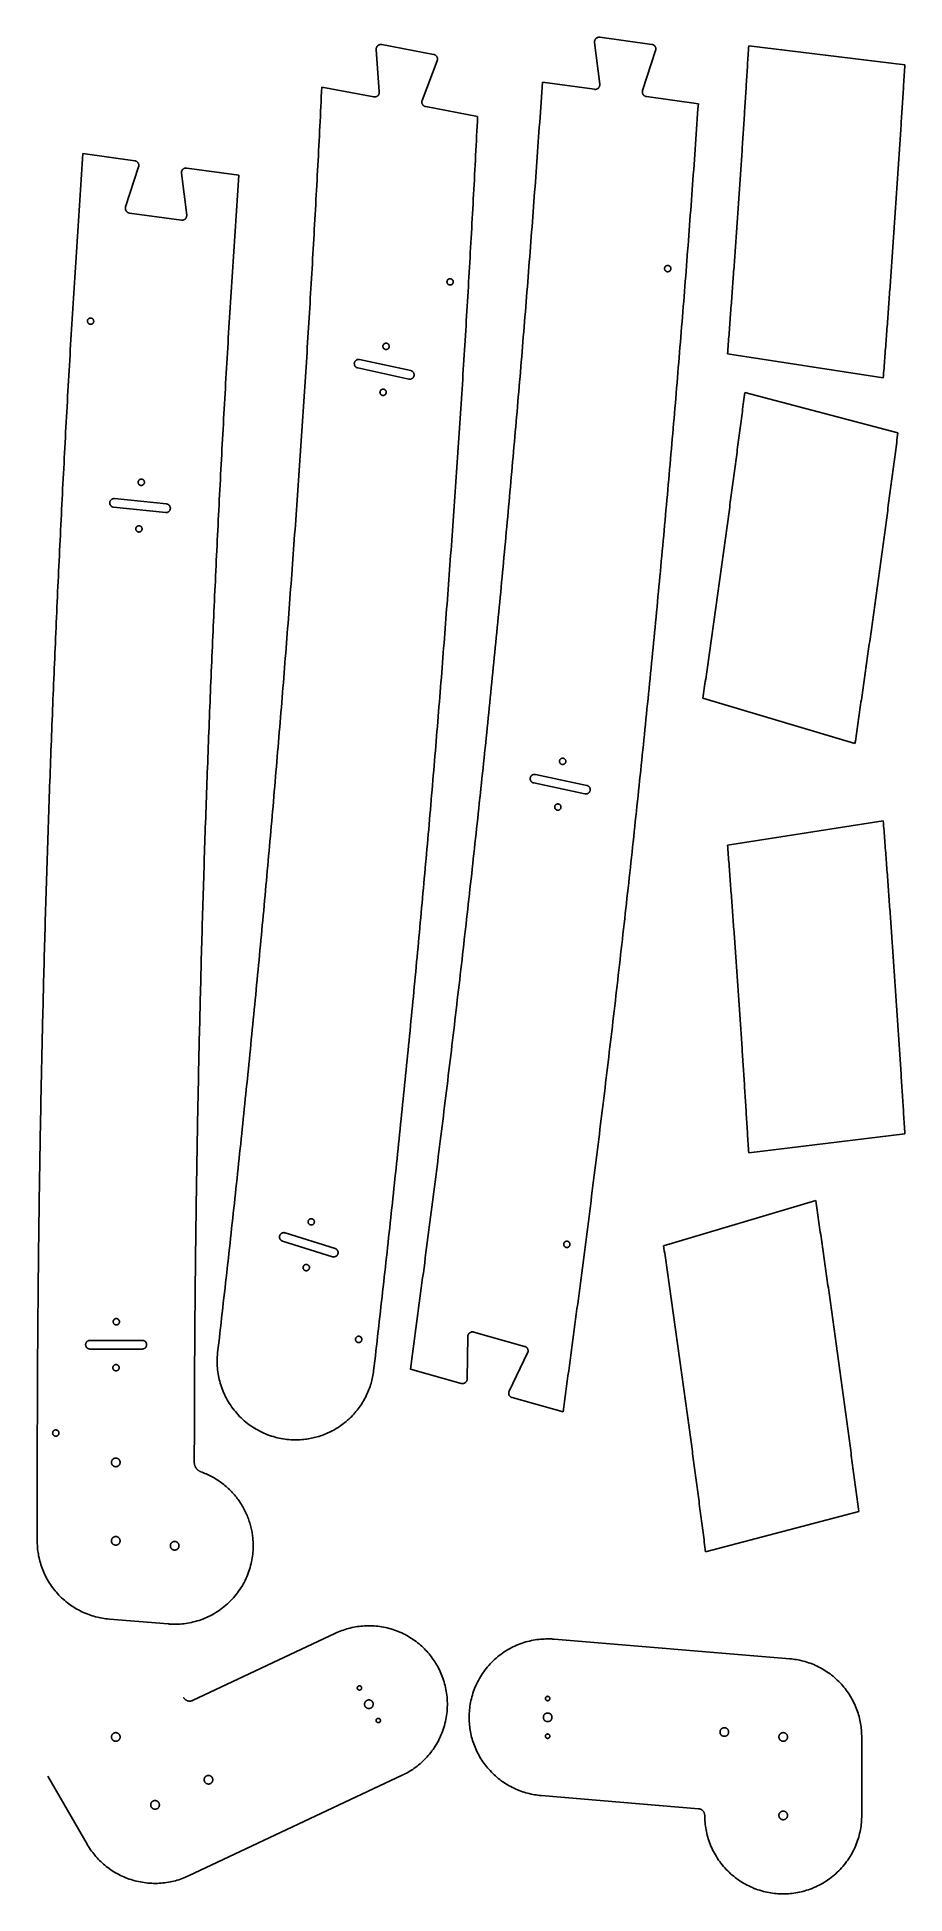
# Model space of a CAD drawing. Header units: millimetres. Extents: x 50 to 1155, y -2400 to -33.
import ezdxf

# ---------------------------------------------------------------- set-up
doc = ezdxf.new("R2010")
doc.units = ezdxf.units.MM
doc.layers.get('0').update_dxf_attribs({"true_color": 0x000000})

msp = doc.modelspace()

# ---------------------------------------------------------------- linework, layer by layer
at = {"color": 18, "true_color": 0x000000}
for p, q in [((488.7, -42.8), (554.8, -55.3)), ((766.3, -93.2), (759.7, -40)), ((766.5, -33.3), (832.7, -42.5)), ((956, -44.4), (1154.9, -68.6)), ((485.6, -103.1), (481.6, -49.2)), ((559.3, -63.4), (540.2, -113.9)), ((837.5, -50.3), (820.9, -101.2)), ((693.4, -90.7), (759.6, -99.8)), ((412.4, -96.9), (478.5, -109.4)), ((825.7, -109), (891.9, -118.2)), ((544.7, -121.9), (610.8, -134.4)), ((174.3, -191), (108.1, -181.8)), ((162.5, -249.7), (179.1, -198.8)), ((233.7, -206.8), (240.3, -260)), ((306.6, -209.3), (240.4, -200.2)), ((233.5, -266.7), (167.3, -257.5)), ((460.5, -444.2), (525.6, -458.4)), ((929.1, -436.9), (1127.4, -467.6)), ((523.3, -469.1), (458.1, -455)), ((951.1, -486.1), (1146.1, -537.5)), ((213.6, -639.2), (147.3, -632.5)), ((148.4, -621.5), (214.7, -628.3)), ((1091.4, -933.8), (897.7, -875.9)), ((747.5, -997.9), (682.3, -984)), ((684.6, -973.2), (749.8, -987.1)), ((929.1, -1063.1), (1127.4, -1032.4)), ((956, -1455.6), (1154.9, -1431.4)), ((1041.4, -1516.3), (847.7, -1574.1)), ((365.6, -1557.4), (429.2, -1577.3)), ((425.9, -1587.8), (362.3, -1567.9)), ((117.1, -1694.5), (183.8, -1694.5)), ((597.6, -1743.6), (598.3, -1689.6)), ((605.9, -1683.9), (670.7, -1702.1)), ((183.8, -1705.5), (117.1, -1705.5)), ((674.5, -1710.5), (651, -1759.2)), ((525.2, -1731.1), (590, -1749.3)), ((654.8, -1767.5), (719.6, -1785.7)), ((50, -1850), (49.9, -1949.9)), ((901.1, -1963.9), (1096.1, -1912.5)), ((216.8, -2055.9), (141.8, -2049.7)), ((429.7, -2067.8), (247.8, -2153.5)), ((1008.3, -2100.3), (708.3, -2075.3)), ((1100, -2300), (1100, -2200)), ((63.4, -2250), (113.4, -2336.6)), ((242.6, -2377.1), (514.9, -2248.7)), ((691.7, -2274.7), (892, -2291.4))]:
    msp.add_line(p, q, dxfattribs=at)
for points, weights in [([(487, -42.8), (481.1, -43.3), (481.6, -49.2)], [1, 0.709387308829, 0.995474458043]), ([(488.7, -42.8), (487.9, -42.7), (487, -42.8)], [0.911892064286, 0.945984451172, 1]), ([(766.5, -33.3), (766.1, -33.3), (765.7, -33.3)], [0.94971058671, 0.972220552611, 1]), ([(943.4, -240.7), (950.1, -142.5), (956, -44.4)], [0.973437653071, 0.974914676231, 0.97640989692]), ([(1141.9, -268.2), (1148.8, -168.4), (1154.9, -68.6)], [0.973232375064, 0.974720312545, 0.976226749164]), ([(525.2, -1731.1), (637.1, -913.7), (693.4, -90.7)], [0.950252802251, 0.961223605292, 0.973439074845]), ([(279.7, -1710.1), (372.9, -905.7), (412.4, -96.9)], [0.930344261405, 0.939725669299, 0.950253187572]), ([(719.6, -1785.7), (834.3, -954.9), (891.9, -118.2)], [0.949891351621, 0.960929597747, 0.973232588074]), ([(478.4, -1733.1), (570.8, -935.9), (610.8, -134.4)], [0.930343920196, 0.939564032173, 0.949891187757]), ([(108.1, -181.8), (50.6, -1014.9), (50, -1850)], [0.973232342423, 0.985798894383, 0.99968496181]), ([(306.6, -209.3), (250.6, -1028.7), (250, -1850)], [0.973438916847, 0.985911766563, 0.999682287356]), ([(929.1, -436.9), (936.6, -338.8), (943.4, -240.7)], [0.970512898707, 0.971967445326, 0.973440081161]), ([(233.5, -266.7), (233.9, -266.7), (234.3, -266.7)], [0.94971058671, 0.972220552611, 1]), ([(1127.4, -467.6), (1135.1, -367.9), (1141.9, -268.2)], [0.970284055609, 0.971749087179, 0.97323250567]), ([(458.8, -444.1), (459.6, -444), (460.5, -444.2)], [1, 0.940827402874, 0.90556383488]), ([(925.2, -681.1), (938.5, -583.6), (951.1, -486.1)], [0.950252169961, 0.951547208544, 0.952859590935]), ([(1119.6, -735.7), (1133.2, -636.7), (1146.1, -537.5)], [0.949890904381, 0.951193658174, 0.952514028857]), ([(214, -639.3), (213.8, -639.3), (213.6, -639.2)], [1, 0.984291197738, 0.970267422323]), ([(897.7, -875.9), (911.9, -778.6), (925.2, -681.1)], [0.947688884237, 0.948963275251, 0.950254918763]), ([(1091.4, -933.8), (1105.9, -834.8), (1119.6, -735.7)], [0.947309673296, 0.948591359393, 0.949890566655]), ([(683.3, -973), (684, -973), (684.6, -973.2)], [1, 0.951259365937, 0.918740680736]), ([(1127.4, -1032.4), (1135.1, -1132.1), (1141.9, -1231.8)], [0.970284055609, 0.971749087179, 0.97323250567]), ([(929.1, -1063.1), (936.6, -1161.2), (943.4, -1259.3)], [0.970512898707, 0.971967445326, 0.973440081161]), ([(1141.9, -1231.8), (1148.8, -1331.6), (1154.9, -1431.4)], [0.973232375064, 0.974720312545, 0.976226749164]), ([(943.4, -1259.3), (950.1, -1357.5), (956, -1455.6)], [0.973437653071, 0.974914676231, 0.97640989692]), ([(1041.4, -1516.3), (1055.9, -1615.2), (1069.6, -1714.3)], [0.947309673296, 0.948591359393, 0.949890566655]), ([(363.5, -1557.2), (364.6, -1557.1), (365.6, -1557.4)], [1, 0.926802295684, 0.890190647807]), ([(847.7, -1574.1), (861.9, -1671.4), (875.2, -1768.9)], [0.947688884237, 0.948963275251, 0.950254918763]), ([(604.3, -1683.7), (598.3, -1683.7), (598.3, -1689.6)], [1, 0.709387308829, 0.995474458043]), ([(605.9, -1683.9), (605.1, -1683.7), (604.3, -1683.7)], [0.911892064286, 0.945984451172, 1]), ([(1069.6, -1714.3), (1083.2, -1813.3), (1096.1, -1912.5)], [0.949890904381, 0.951193658174, 0.952514028857]), ([(875.2, -1768.9), (888.5, -1866.4), (901.1, -1963.9)], [0.950252169961, 0.951547208544, 0.952859590935]), ([(216.8, -2055.9), (220.9, -2056.3), (225, -2056.3)], [0.968443212913, 0.983265475358, 1]), ([(558.9, -2108.3), (512.9, -2028.6), (429.7, -2067.8)], [1, 0.72404489018, 0.968082854589]), ([(708.3, -2075.3), (704.2, -2075), (700, -2075)], [0.96808288404, 0.983061907658, 1])]:
    msp.add_rational_spline(points, weights, degree=2, dxfattribs=at)
for points, weights, knots in [([(765.7, -33.3), (759.7, -33.3), (759.7, -39.3), (759.7, -39.6), (759.7, -40)], [1, 0.707106781187, 1, 0.974773251783, 0.953892038285], [-6.283185, -6.283185, -6.283185, -4.712389, -4.712389, -4.577097, -4.577097, -4.577097]), ([(837.5, -50.3), (837.8, -49.4), (837.8, -48.4), (837.8, -43.2), (832.7, -42.5)], [0.902266872488, 0.938015951861, 1, 0.734893387589, 0.949698985019], [-1.903219, -1.903219, -1.903219, -1.570796, -1.570796, -0.149021, -0.149021, -0.149021]), ([(559.3, -63.4), (559.8, -62.1), (559.7, -60.7), (559.3, -56.2), (554.8, -55.3)], [0.878179316628, 0.913606561794, 1, 0.761128562605, 0.911884197043], [-2.034127, -2.034127, -2.034127, -1.570796, -1.570796, -0.289721, -0.289721, -0.289721]), ([(759.6, -99.8), (760, -99.9), (760.4, -99.9), (766.4, -99.9), (766.4, -93.9), (766.4, -93.5), (766.3, -93.2)], [0.949778591782, 0.972262507571, 1, 0.707106781187, 1, 0.975110984867, 0.954451928193], [-3.29035, -3.29035, -3.29035, -3.141593, -3.141593, -1.570796, -1.570796, -1.437316, -1.437316, -1.437316]), ([(478.5, -109.4), (479.3, -109.6), (480.2, -109.5), (486.1, -109), (485.6, -103.1)], [0.911928313763, 0.94601316332, 1, 0.709739305089, 0.994782274438], [-3.431126, -3.431126, -3.431126, -3.141593, -3.141593, -1.584915, -1.584915, -1.584915]), ([(540.2, -113.9), (539.7, -115.2), (539.8, -116.5), (540.2, -121.1), (544.7, -121.9)], [0.878172484018, 0.913598230161, 1, 0.761157358474, 0.911847855627], [-5.175765, -5.175765, -5.175765, -4.712389, -4.712389, -3.431468, -3.431468, -3.431468]), ([(820.9, -101.2), (820.6, -102.1), (820.6, -103.1), (820.6, -108.3), (825.7, -109)], [0.902266872488, 0.938015951861, 1, 0.734893387589, 0.949698985019], [-5.044812, -5.044812, -5.044812, -4.712389, -4.712389, -3.290613, -3.290613, -3.290613]), ([(179.1, -198.8), (179.4, -197.9), (179.4, -196.9), (179.4, -191.7), (174.3, -191)], [0.902266872488, 0.938015951861, 1, 0.734893387589, 0.949698985019], [-5.044812, -5.044812, -5.044812, -4.712389, -4.712389, -3.290613, -3.290613, -3.290613]), ([(240.4, -200.2), (240, -200.1), (239.6, -200.1), (233.6, -200.1), (233.6, -206.1), (233.6, -206.5), (233.7, -206.8)], [0.949778591782, 0.972262507571, 1, 0.707106781187, 1, 0.975110984867, 0.954451928193], [-3.29035, -3.29035, -3.29035, -3.141593, -3.141593, -1.570796, -1.570796, -1.437316, -1.437316, -1.437316]), ([(162.5, -249.7), (162.2, -250.6), (162.2, -251.6), (162.2, -256.8), (167.3, -257.5)], [0.902266872488, 0.938015951861, 1, 0.734893387589, 0.949698985019], [-1.903219, -1.903219, -1.903219, -1.570796, -1.570796, -0.149021, -0.149021, -0.149021]), ([(234.3, -266.7), (240.3, -266.7), (240.3, -260.7), (240.3, -260.4), (240.3, -260)], [1, 0.707106781187, 1, 0.974773251783, 0.953892038285], [-6.283185, -6.283185, -6.283185, -4.712389, -4.712389, -4.577097, -4.577097, -4.577097]), ([(852.9, -324.3), (856.9, -324.3), (856.9, -328.3), (856.9, -332.3), (852.9, -332.3), (848.9, -332.3), (848.9, -328.3), (848.9, -324.3), (852.9, -324.3)], [1, 0.707106781187, 1, 0.707106781187, 1, 0.707106781187, 1, 0.707106781187, 1], [0, 0, 0, 1.570796, 1.570796, 3.141593, 3.141593, 4.712389, 4.712389, 6.283185, 6.283185, 6.283185]), ([(575.4, -341.2), (579.4, -340.9), (579.8, -344.9), (580.1, -348.9), (576.1, -349.2), (572.1, -349.6), (571.8, -345.6), (571.5, -341.6), (575.4, -341.2)], [1, 0.707106781187, 1, 0.707106781187, 1, 0.707106781187, 1, 0.707106781187, 1], [0, 0, 0, 1.570796, 1.570796, 3.141593, 3.141593, 4.712389, 4.712389, 6.283185, 6.283185, 6.283185]), ([(117.9, -399.3), (113.9, -399.3), (113.9, -395.3), (113.9, -391.3), (117.9, -391.3), (121.9, -391.3), (121.9, -395.3), (121.9, -399.3), (117.9, -399.3)], [1, 0.707106781187, 1, 0.707106781187, 1, 0.707106781187, 1, 0.707106781187, 1], [0, 0, 0, 1.570796, 1.570796, 3.141593, 3.141593, 4.712389, 4.712389, 6.283185, 6.283185, 6.283185]), ([(493.9, -423.4), (497.8, -423.1), (498.2, -427.1), (498.5, -431.1), (494.6, -431.4), (490.6, -431.8), (490.2, -427.8), (489.9, -423.8), (493.9, -423.4)], [1, 0.707106781187, 1, 0.707106781187, 1, 0.707106781187, 1, 0.707106781187, 1], [0, 0, 0, 1.570796, 1.570796, 3.141593, 3.141593, 4.712389, 4.712389, 6.283185, 6.283185, 6.283185]), ([(458.1, -455), (454.2, -454.1), (453.8, -450.1), (453.3, -444.6), (458.8, -444.1)], [0.90556383488, 0.766279378313, 1, 0.707106781187, 1], [3.458937, 3.458937, 3.458937, 4.712389, 4.712389, 6.283185, 6.283185, 6.283185]), ([(525.6, -458.4), (529.6, -459.2), (529.9, -463.3), (530.4, -468.8), (524.9, -469.2), (524.1, -469.3), (523.3, -469.1)], [0.90556383488, 0.766279378313, 1, 0.707106781187, 1, 0.940827402874, 0.90556383488], [0.317345, 0.317345, 0.317345, 1.570796, 1.570796, 3.141593, 3.141593, 3.458937, 3.458937, 3.458937]), ([(490.1, -482), (494.1, -481.6), (494.5, -485.6), (494.8, -489.6), (490.8, -490), (486.9, -490.3), (486.5, -486.3), (486.2, -482.3), (490.1, -482)], [1, 0.707106781187, 1, 0.707106781187, 1, 0.707106781187, 1, 0.707106781187, 1], [0, 0, 0, 1.570796, 1.570796, 3.141593, 3.141593, 4.712389, 4.712389, 6.283185, 6.283185, 6.283185]), ([(182.5, -604.7), (178.5, -604.7), (178.5, -600.7), (178.5, -596.7), (182.5, -596.7), (186.5, -596.7), (186.5, -600.7), (186.5, -604.7), (182.5, -604.7)], [1, 0.707106781187, 1, 0.707106781187, 1, 0.707106781187, 1, 0.707106781187, 1], [0, 0, 0, 1.570796, 1.570796, 3.141593, 3.141593, 4.712389, 4.712389, 6.283185, 6.283185, 6.283185]), ([(147.3, -632.5), (142.3, -632), (142.3, -627), (142.3, -621.5), (147.8, -621.5), (148.1, -621.5), (148.4, -621.5)], [0.961692807751, 0.727709634348, 1, 0.707106781187, 1, 0.979397146839, 0.961692807751], [0.110494, 0.110494, 0.110494, 1.570796, 1.570796, 3.141593, 3.141593, 3.252086, 3.252086, 3.252086]), ([(214.7, -628.3), (219.5, -628.9), (219.5, -633.8), (219.5, -639.3), (214, -639.3)], [0.953454696834, 0.732597995615, 1, 0.707106781187, 1], [3.278303, 3.278303, 3.278303, 4.712389, 4.712389, 6.283185, 6.283185, 6.283185]), ([(179.5, -664.1), (175.5, -664.1), (175.5, -660.1), (175.5, -656.1), (179.5, -656.1), (183.5, -656.1), (183.5, -660.1), (183.5, -664.1), (179.5, -664.1)], [1, 0.707106781187, 1, 0.707106781187, 1, 0.707106781187, 1, 0.707106781187, 1], [0, 0, 0, 1.570796, 1.570796, 3.141593, 3.141593, 4.712389, 4.712389, 6.283185, 6.283185, 6.283185]), ([(719.1, -952.4), (723.1, -952.4), (723.1, -956.4), (723.1, -960.4), (719.1, -960.4), (715.1, -960.4), (715.1, -956.4), (715.1, -952.4), (719.1, -952.4)], [1, 0.707106781187, 1, 0.707106781187, 1, 0.707106781187, 1, 0.707106781187, 1], [0, 0, 0, 1.570796, 1.570796, 3.141593, 3.141593, 4.712389, 4.712389, 6.283185, 6.283185, 6.283185]), ([(682.3, -984), (677.8, -983.2), (677.8, -978.5), (677.8, -973), (683.3, -973)], [0.938203389999, 0.742212897513, 1, 0.707106781187, 1], [3.329868, 3.329868, 3.329868, 4.712389, 4.712389, 6.283185, 6.283185, 6.283185]), ([(749.8, -987.1), (754.2, -988.1), (754.2, -992.5), (754.2, -998), (748.7, -998), (748.1, -998), (747.5, -997.9)], [0.928155838438, 0.749029347712, 1, 0.707106781187, 1, 0.958077433475, 0.928155838438], [0.224832, 0.224832, 0.224832, 1.570796, 1.570796, 3.141593, 3.141593, 3.366425, 3.366425, 3.366425]), ([(713, -1010.7), (717, -1010.7), (717, -1014.7), (717, -1018.7), (713, -1018.7), (709, -1018.7), (709, -1014.7), (709, -1010.7), (713, -1010.7)], [1, 0.707106781187, 1, 0.707106781187, 1, 0.707106781187, 1, 0.707106781187, 1], [0, 0, 0, 1.570796, 1.570796, 3.141593, 3.141593, 4.712389, 4.712389, 6.283185, 6.283185, 6.283185]), ([(362.3, -1567.9), (358.9, -1566.7), (358.5, -1563.1), (358.1, -1557.6), (363.5, -1557.2)], [0.885256074436, 0.785415658331, 1, 0.707106781187, 1], [3.561566, 3.561566, 3.561566, 4.712389, 4.712389, 6.283185, 6.283185, 6.283185]), ([(398.6, -1539.4), (402.5, -1539.1), (402.9, -1543.1), (403.2, -1547), (399.3, -1547.4), (395.3, -1547.7), (394.9, -1543.8), (394.6, -1539.8), (398.6, -1539.4)], [1, 0.707106781187, 1, 0.707106781187, 1, 0.707106781187, 1, 0.707106781187, 1], [0, 0, 0, 1.570796, 1.570796, 3.141593, 3.141593, 4.712389, 4.712389, 6.283185, 6.283185, 6.283185]), ([(429.2, -1577.3), (432.8, -1578.4), (433.1, -1582.1), (433.6, -1587.5), (428.1, -1588), (427, -1588.1), (425.9, -1587.8)], [0.889666988795, 0.780829845506, 1, 0.707106781187, 1, 0.922183027372, 0.885715467022], [0.395379, 0.395379, 0.395379, 1.570796, 1.570796, 3.141593, 3.141593, 3.558928, 3.558928, 3.558928]), ([(724.4, -1568.1), (728.4, -1568.1), (728.4, -1572.1), (728.4, -1576.1), (724.4, -1576.1), (720.4, -1576.1), (720.4, -1572.1), (720.4, -1568.1), (724.4, -1568.1)], [1, 0.707106781187, 1, 0.707106781187, 1, 0.707106781187, 1, 0.707106781187, 1], [0, 0, 0, 1.570796, 1.570796, 3.141593, 3.141593, 4.712389, 4.712389, 6.283185, 6.283185, 6.283185]), ([(392.2, -1597.7), (396.2, -1597.4), (396.6, -1601.4), (396.9, -1605.4), (392.9, -1605.7), (388.9, -1606.1), (388.6, -1602.1), (388.2, -1598.1), (392.2, -1597.7)], [1, 0.707106781187, 1, 0.707106781187, 1, 0.707106781187, 1, 0.707106781187, 1], [0, 0, 0, 1.570796, 1.570796, 3.141593, 3.141593, 4.712389, 4.712389, 6.283185, 6.283185, 6.283185]), ([(150.7, -1674.7), (146.7, -1674.7), (146.7, -1670.7), (146.7, -1666.7), (150.7, -1666.7), (154.7, -1666.7), (154.7, -1670.7), (154.7, -1674.7), (150.7, -1674.7)], [1, 0.707106781187, 1, 0.707106781187, 1, 0.707106781187, 1, 0.707106781187, 1], [0, 0, 0, 1.570796, 1.570796, 3.141593, 3.141593, 4.712389, 4.712389, 6.283185, 6.283185, 6.283185]), ([(117.1, -1705.5), (111.6, -1705.5), (111.6, -1700), (111.6, -1694.5), (117.1, -1694.5)], [1, 0.707106781187, 1, 0.707106781187, 1], [0, 0, 0, 1.570796, 1.570796, 3.141593, 3.141593, 3.141593]), ([(183.8, -1694.5), (189.3, -1694.5), (189.3, -1700), (189.3, -1705.5), (183.8, -1705.5)], [1, 0.707106781187, 1, 0.707106781187, 1], [3.141593, 3.141593, 3.141593, 4.712389, 4.712389, 6.283185, 6.283185, 6.283185]), ([(459, -1689.2), (463, -1688.9), (463.3, -1692.9), (463.7, -1696.9), (459.7, -1697.2), (455.7, -1697.6), (455.3, -1693.6), (455, -1689.6), (459, -1689.2)], [1, 0.707106781187, 1, 0.707106781187, 1, 0.707106781187, 1, 0.707106781187, 1], [0, 0, 0, 1.570796, 1.570796, 3.141593, 3.141593, 4.712389, 4.712389, 6.283185, 6.283185, 6.283185]), ([(674.5, -1710.5), (675.1, -1709.2), (675.1, -1707.9), (675.1, -1703.3), (670.7, -1702.1)], [0.878179316628, 0.913606561794, 1, 0.761128562605, 0.911884197043], [-2.034127, -2.034127, -2.034127, -1.570796, -1.570796, -0.289721, -0.289721, -0.289721]), ([(150.3, -1733.3), (146.3, -1733.3), (146.3, -1729.3), (146.3, -1725.3), (150.3, -1725.3), (154.3, -1725.3), (154.3, -1729.3), (154.3, -1733.3), (150.3, -1733.3)], [1, 0.707106781187, 1, 0.707106781187, 1, 0.707106781187, 1, 0.707106781187, 1], [0, 0, 0, 1.570796, 1.570796, 3.141593, 3.141593, 4.712389, 4.712389, 6.283185, 6.283185, 6.283185]), ([(279.7, -1710.1), (278.6, -1720.1), (279.5, -1730), (288.2, -1829.7), (387.8, -1820.9), (468.8, -1813.9), (478.4, -1733.1)], [0.93123765811, 0.960214524949, 1, 0.707106781187, 1, 0.748120165935, 0.929459312258], [-4.92576, -4.92576, -4.92576, -4.712389, -4.712389, -3.141593, -3.141593, -1.790753, -1.790753, -1.790753]), ([(590, -1749.3), (590.8, -1749.5), (591.6, -1749.5), (597.5, -1749.5), (597.6, -1743.6)], [0.911928313763, 0.94601316332, 1, 0.709739305089, 0.994782274438], [-3.431126, -3.431126, -3.431126, -3.141593, -3.141593, -1.584915, -1.584915, -1.584915]), ([(651, -1759.2), (650.4, -1760.4), (650.4, -1761.8), (650.4, -1766.3), (654.8, -1767.5)], [0.878172484018, 0.913598230161, 1, 0.761157358474, 0.911847855627], [-5.175765, -5.175765, -5.175765, -4.712389, -4.712389, -3.431468, -3.431468, -3.431468]), ([(73.6, -1816.6), (69.6, -1816.6), (69.6, -1812.6), (69.6, -1808.6), (73.6, -1808.6), (77.6, -1808.6), (77.6, -1812.6), (77.6, -1816.6), (73.6, -1816.6)], [1, 0.707106781187, 1, 0.707106781187, 1, 0.707106781187, 1, 0.707106781187, 1], [0, 0, 0, 1.570796, 1.570796, 3.141593, 3.141593, 4.712389, 4.712389, 6.283185, 6.283185, 6.283185]), ([(150, -1855.5), (144.5, -1855.5), (144.5, -1850), (144.5, -1844.5), (150, -1844.5), (155.5, -1844.5), (155.5, -1850), (155.5, -1855.5), (150, -1855.5)], [1, 0.707106781187, 1, 0.707106781187, 1, 0.707106781187, 1, 0.707106781187, 1], [0, 0, 0, 1.570796, 1.570796, 3.141593, 3.141593, 4.712389, 4.712389, 6.283185, 6.283185, 6.283185]), ([(225, -2056.3), (325, -2056.3), (325, -1956.3), (325, -1885.7), (258.5, -1862)], [1, 0.707106781187, 1, 0.773746227321, 0.897044894667], [-6.283185, -6.283185, -6.283185, -4.712389, -4.712389, -3.498982, -3.498982, -3.498982]), ([(250, -1850), (250, -1850), (250, -1850), (250, -1859), (258.5, -1862)], [0.999680835044, 0.999840330479, 1, 0.773748756432, 0.897042138195], [-1.571653, -1.571653, -1.571653, -1.570796, -1.570796, -0.357403, -0.357403, -0.357403]), ([(49.9, -1949.9), (49.9, -1950), (49.9, -1950), (49.9, -2042.2), (141.8, -2049.7)], [0.999683441189, 0.999841634968, 1, 0.723841273611, 0.968443269984], [-1.571646, -1.571646, -1.571646, -1.570796, -1.570796, -0.089748, -0.089748, -0.089748]), ([(150, -1955.5), (144.5, -1955.5), (144.5, -1950), (144.5, -1944.5), (150, -1944.5), (155.5, -1944.5), (155.5, -1950), (155.5, -1955.5), (150, -1955.5)], [1, 0.707106781187, 1, 0.707106781187, 1, 0.707106781187, 1, 0.707106781187, 1], [0, 0, 0, 1.570796, 1.570796, 3.141593, 3.141593, 4.712389, 4.712389, 6.283185, 6.283185, 6.283185]), ([(225, -1961.8), (219.5, -1961.8), (219.5, -1956.3), (219.5, -1950.8), (225, -1950.8), (230.5, -1950.8), (230.5, -1956.3), (230.5, -1961.8), (225, -1961.8)], [1, 0.707106781187, 1, 0.707106781187, 1, 0.707106781187, 1, 0.707106781187, 1], [0, 0, 0, 1.570796, 1.570796, 3.141593, 3.141593, 4.712389, 4.712389, 6.283185, 6.283185, 6.283185]), ([(700, -2075), (600, -2075), (600, -2175), (600, -2267), (691.7, -2274.7)], [1, 0.707106781187, 1, 0.724044873529, 0.96808288404], [-6.283185, -6.283185, -6.283185, -4.712389, -4.712389, -3.232432, -3.232432, -3.232432]), ([(1100, -2200), (1100, -2200), (1100, -2200), (1100, -2108), (1008.3, -2100.3)], [0.999998242319, 0.999999121157, 1, 0.724044011764, 0.968084408229], [-1.570801, -1.570801, -1.570801, -1.570796, -1.570796, -0.090835, -0.090835, -0.090835]), ([(514.9, -2248.7), (518.7, -2246.9), (522.3, -2244.9), (608.9, -2194.9), (558.9, -2108.3)], [0.968082854589, 0.983061891007, 1, 0.707106781187, 1], [-1.661636, -1.661636, -1.661636, -1.570796, -1.570796, 0, 0, 0]), ([(236.6, -2150), (236.6, -2150), (236.6, -2150), (240.6, -2156.9), (247.8, -2153.5)], [0.999999317619, 0.999999658809, 1, 0.724046774972, 0.968079521022], [-3.141594, -3.141594, -3.141594, -3.141593, -3.141593, -1.661646, -1.661646, -1.661646]), ([(457.9, -2138.8), (456.6, -2136.5), (458.9, -2135.1), (461.3, -2133.7), (462.7, -2136.1), (464.1, -2138.5), (461.7, -2139.9), (459.3, -2141.2), (457.9, -2138.8)], [1, 0.707106781187, 1, 0.707106781187, 1, 0.707106781187, 1, 0.707106781187, 1], [0, 0, 0, 1.570796, 1.570796, 3.141593, 3.141593, 4.712389, 4.712389, 6.283185, 6.283185, 6.283185]), ([(467.5, -2161), (464.8, -2156.2), (469.6, -2153.5), (474.3, -2150.7), (477.1, -2155.5), (479.8, -2160.3), (475.1, -2163), (470.3, -2165.8), (467.5, -2161)], [1, 0.707106781187, 1, 0.707106781187, 1, 0.707106781187, 1, 0.707106781187, 1], [0, 0, 0, 1.570796, 1.570796, 3.141593, 3.141593, 4.712389, 4.712389, 6.283185, 6.283185, 6.283185]), ([(700, -2148.2), (702.8, -2148.2), (702.8, -2151), (702.8, -2153.8), (700, -2153.8), (697.2, -2153.8), (697.2, -2151), (697.2, -2148.2), (700, -2148.2)], [1, 0.707106781187, 1, 0.707106781187, 1, 0.707106781187, 1, 0.707106781187, 1], [0, 0, 0, 1.570796, 1.570796, 3.141593, 3.141593, 4.712389, 4.712389, 6.283185, 6.283185, 6.283185]), ([(481.9, -2180.4), (480.6, -2178), (482.9, -2176.7), (485.3, -2175.3), (486.7, -2177.7), (488.1, -2180), (485.7, -2181.4), (483.3, -2182.8), (481.9, -2180.4)], [1, 0.707106781187, 1, 0.707106781187, 1, 0.707106781187, 1, 0.707106781187, 1], [0, 0, 0, 1.570796, 1.570796, 3.141593, 3.141593, 4.712389, 4.712389, 6.283185, 6.283185, 6.283185]), ([(700, -2169.5), (705.5, -2169.5), (705.5, -2175), (705.5, -2180.5), (700, -2180.5), (694.5, -2180.5), (694.5, -2175), (694.5, -2169.5), (700, -2169.5)], [1, 0.707106781187, 1, 0.707106781187, 1, 0.707106781187, 1, 0.707106781187, 1], [0, 0, 0, 1.570796, 1.570796, 3.141593, 3.141593, 4.712389, 4.712389, 6.283185, 6.283185, 6.283185]), ([(145.2, -2202.8), (142.5, -2198), (147.3, -2195.2), (152, -2192.5), (154.8, -2197.3), (157.5, -2202), (152.8, -2204.8), (148, -2207.5), (145.2, -2202.8)], [1, 0.707106781187, 1, 0.707106781187, 1, 0.707106781187, 1, 0.707106781187, 1], [0, 0, 0, 1.570796, 1.570796, 3.141593, 3.141593, 4.712389, 4.712389, 6.283185, 6.283185, 6.283185]), ([(700, -2196.2), (702.8, -2196.2), (702.8, -2199), (702.8, -2201.8), (700, -2201.8), (697.2, -2201.8), (697.2, -2199), (697.2, -2196.2), (700, -2196.2)], [1, 0.707106781187, 1, 0.707106781187, 1, 0.707106781187, 1, 0.707106781187, 1], [0, 0, 0, 1.570796, 1.570796, 3.141593, 3.141593, 4.712389, 4.712389, 6.283185, 6.283185, 6.283185]), ([(925, -2188.2), (930.5, -2188.2), (930.5, -2193.8), (930.5, -2199.2), (925, -2199.2), (919.5, -2199.2), (919.5, -2193.8), (919.5, -2188.2), (925, -2188.2)], [1, 0.707106781187, 1, 0.707106781187, 1, 0.707106781187, 1, 0.707106781187, 1], [0, 0, 0, 1.570796, 1.570796, 3.141593, 3.141593, 4.712389, 4.712389, 6.283185, 6.283185, 6.283185]), ([(1000, -2194.5), (1005.5, -2194.5), (1005.5, -2200), (1005.5, -2205.5), (1000, -2205.5), (994.5, -2205.5), (994.5, -2200), (994.5, -2194.5), (1000, -2194.5)], [1, 0.707106781187, 1, 0.707106781187, 1, 0.707106781187, 1, 0.707106781187, 1], [0, 0, 0, 1.570796, 1.570796, 3.141593, 3.141593, 4.712389, 4.712389, 6.283185, 6.283185, 6.283185]), ([(263.3, -2257.3), (260.6, -2252.5), (265.3, -2249.8), (270.1, -2247), (272.8, -2251.8), (275.6, -2256.5), (270.8, -2259.3), (266.1, -2262), (263.3, -2257.3)], [1, 0.707106781187, 1, 0.707106781187, 1, 0.707106781187, 1, 0.707106781187, 1], [0, 0, 0, 1.570796, 1.570796, 3.141593, 3.141593, 4.712389, 4.712389, 6.283185, 6.283185, 6.283185]), ([(195.2, -2289.4), (192.5, -2284.6), (197.2, -2281.8), (202, -2279.1), (204.8, -2283.9), (207.5, -2288.6), (202.8, -2291.4), (198, -2294.1), (195.2, -2289.4)], [1, 0.707106781187, 1, 0.707106781187, 1, 0.707106781187, 1, 0.707106781187, 1], [0, 0, 0, 1.570796, 1.570796, 3.141593, 3.141593, 4.712389, 4.712389, 6.283185, 6.283185, 6.283185]), ([(900, -2300), (900, -2300), (900, -2300), (900, -2292), (892, -2291.4)], [0.999999398935, 0.999999699467, 1, 0.724046774972, 0.968079521022], [-1.570798, -1.570798, -1.570798, -1.570796, -1.570796, -0.09085, -0.09085, -0.09085]), ([(1000, -2294.5), (1005.5, -2294.5), (1005.5, -2300), (1005.5, -2305.5), (1000, -2305.5), (994.5, -2305.5), (994.5, -2300), (994.5, -2294.5), (1000, -2294.5)], [1, 0.707106781187, 1, 0.707106781187, 1, 0.707106781187, 1, 0.707106781187, 1], [0, 0, 0, 1.570796, 1.570796, 3.141593, 3.141593, 4.712389, 4.712389, 6.283185, 6.283185, 6.283185]), ([(900, -2300), (900, -2400), (1000, -2400), (1100, -2400), (1100, -2300)], [1, 0.707106781187, 1, 0.707106781187, 1], [-4.712389, -4.712389, -4.712389, -3.141593, -3.141593, -1.570796, -1.570796, -1.570796]), ([(113.4, -2336.6), (113.4, -2336.6), (113.4, -2336.6), (159.4, -2416.3), (242.6, -2377.1)], [0.999998242319, 0.999999121157, 1, 0.724044011764, 0.968084408229], [-3.141597, -3.141597, -3.141597, -3.141593, -3.141593, -1.661631, -1.661631, -1.661631])]:
    msp.add_rational_spline(points, weights, degree=2, knots=knots, dxfattribs=at)
msp.add_open_spline([(236.6, -2150), (236.6, -2150), (236.6, -2150)], degree=2, dxfattribs=at)

doc.saveas('drawing.dxf')
